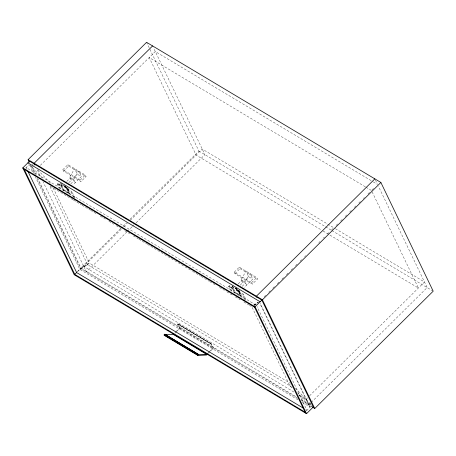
<?xml version="1.0" encoding="UTF-8"?>
<svg xmlns="http://www.w3.org/2000/svg" width="456" height="456" viewBox="0 0 456 456"><rect width="100%" height="100%" fill="white"/><g stroke="black" fill="none" stroke-linecap="round" stroke-linejoin="round"><path stroke-width="0.34" stroke-dasharray="2.28 1.71" d="M80.524 269.77L80.991 268.025L38.19 179.094M59.451 184.144L59.861 185.489L59.451 184.144L59.935 183.232M230.833 286.653L231.249 288.004L230.833 286.653L231.146 285.912M71.221 180.257L69.705 177.11L74.619 168.635L77.309 174.226L81.328 176.626L72.817 185.056M75.234 182.662L73.718 179.51L78.637 171.04L81.328 176.626M242.603 282.771L241.087 279.619L246.006 271.143L248.697 276.735L252.709 279.14L244.199 287.565M246.622 285.171L245.106 282.025L250.019 273.549L252.709 279.14M25.639 168.042L28.87 164.844M40.373 165.328L155.285 51.517L372.66 181.539M62.848 169.66L67.927 164.633L85.335 175.041L86.059 176.552L80.98 181.579L63.578 171.171L62.848 169.66L80.256 180.069L80.98 181.579M63.578 171.171L68.651 166.138L67.927 164.633M59.725 189.172L57.188 183.888L57.861 183.221L61.879 185.62M61.07 183.244L62.113 185.415L61.201 186.293L63.145 190.329L63.823 189.662L61.161 183.95M66.787 181.437L70.173 178.085L74.191 180.49L70.805 183.842M68.805 182.656L77.309 174.226M65.921 187.08L67.659 188.784L68.565 190.699L65.921 187.08L64.085 185.358M73.786 197.579L71.244 192.301L67.226 189.895L67.904 189.229L69.848 193.264L69.169 193.937L67.226 189.895L65.368 187.849L65.704 187.519L64.752 185.444M80.256 180.069L85.335 175.041M71.244 192.301L71.923 191.628L67.904 189.229M73.935 197.893L74.613 197.22L71.923 191.628M297.734 398.327L80.433 268.356L120.931 228.245M122.955 226.239L126.5 222.727M130.046 219.222L198.884 151.033L146.57 42.322M77.605 271.377L80.991 268.025L89.325 263.055L290.284 383.257M77.549 271.656L79.857 269.371L87.637 264.736L89.325 263.055L53.209 188.014M121.228 229.265L83.767 266.367L294.428 392.371M123.758 226.757L127.304 223.252M130.342 220.242L202.219 149.044L334.727 228.296M126.956 231.847L86.458 271.958L43.006 181.67M127.463 231.346L132.018 226.837M132.525 226.336L134.041 224.831M136.07 222.824L204.915 154.635L153.49 47.789M234.23 272.169L239.309 267.142L256.717 277.55L257.44 279.061L252.367 284.088L234.96 273.68L234.23 272.169L251.638 282.583L252.367 284.088M175.634 331.991L179.487 328.172L177.544 324.136L178.096 323.931L211.567 343.955L213.613 348.002L210.301 351.285M174.933 333.142L176.352 331.734M176.825 331.267L180.143 327.978L178.096 323.931M234.96 273.68L240.033 268.652L239.309 267.142M230.542 290.506L228.57 286.402L229.243 285.73L233.261 288.135L235.205 292.171L241.23 295.773L240.551 296.446L238.608 292.41L236.749 290.364L235.792 288.289L236.841 290.466M232.452 285.752L233.495 287.924L232.583 288.802L234.526 292.843L235.205 292.171M238.169 283.951L241.555 280.594L245.573 282.999L242.187 286.351M240.187 285.165L248.697 276.735M236.749 290.364L237.086 290.027L236.134 287.953M239.041 291.298L239.947 293.208L239.041 291.298L237.468 289.423M229.243 285.73L231.939 291.321L245.995 299.729L243.304 294.137L239.286 291.737L238.608 292.41L242.626 294.81L245.168 300.088M251.638 282.583L256.717 277.55M242.626 294.81L243.304 294.137M264.155 296.77L265.677 295.266M268.709 292.256L270.231 290.751M272.762 288.249L274.786 286.243M277.316 283.735L279.34 281.728M281.876 279.22L283.9 277.214M286.431 274.711L288.454 272.705M290.985 270.197L293.008 268.191M295.539 265.683L297.061 264.178M300.099 261.174L301.615 259.669M304.654 256.66L305.662 255.656M318.829 242.62L319.838 241.617M323.384 238.106L324.393 237.103M327.431 234.099L328.953 232.594M331.483 230.086L333.507 228.08M336.038 225.572L338.061 223.565M340.592 221.063L342.616 219.057M345.152 216.549L347.176 214.542M349.706 212.034L351.73 210.028M354.261 207.526L356.284 205.519M358.815 203.011L360.337 201.506M363.375 198.497L364.384 197.494M367.929 193.988L369.953 191.982M371.925 190.027L374.005 187.969M207.178 353.919L208.626 352.488M209.105 352.009L212.958 348.196L211.014 344.155L177.544 324.136M208.403 353.166L209.823 351.758M72.874 199.722L49.664 185.843L87.637 264.736L289.811 385.662L290.66 384.824M307.549 397.809L306.033 399.313L298.703 394.93M309.573 395.802L424.485 281.99L335.337 228.667M310.747 402.899L308.723 404.905L260.023 303.707M311.254 402.397L427.175 287.576L378.474 186.384M306.46 410.776L310.148 407.117L260.239 303.417M62.113 185.415L61.372 186.128L60.032 185.324M233.495 287.924L232.583 288.802L228.57 286.402M254.032 305.224L258.409 302.123M211.014 344.155L211.567 343.955M254.203 305.207L258.335 302.47M253.536 305.098L258.301 302.26M254.226 305.355L257.201 303.576M87.637 264.736L80.991 268.025L296.178 396.737M311.915 406.786L309.852 406.495L298.612 394.81M373.27 181.904L377.545 184.458M365.347 186.84L149.192 57.547L196.131 155.08L321.303 229.949M365.957 187.205L371.458 190.494L418.391 288.021L321.913 230.314M198.884 151.033L331.307 230.24M331.917 230.605L432.596 290.82M68.651 166.138L86.059 176.552M240.033 268.652L257.44 279.061M69.705 177.11L73.718 179.51M241.087 279.619L245.106 282.025M62.147 184.406L60.477 183.403L64.815 186.8L68.161 188.801L64.906 186.253M68.736 190.528L67.397 189.73L65.63 187.786L64.581 185.609M231.414 287.833L232.754 288.637M240.118 293.043L238.779 292.239L237.012 290.295L235.963 288.124M57.188 183.888L61.201 186.293L61.777 185.752L60.728 183.574M63.823 189.662L69.848 193.264M255.799 304.956L26.112 167.569L27.041 169.489M74.613 197.22L60.551 188.812L57.861 183.221M73.49 200.087L81.43 204.841M82.04 205.206L89.98 209.954M90.59 210.319L96.7 213.972M100.366 216.167L105.25 219.085M108.916 221.28L113.8 224.204M116.246 225.663L121.131 228.587M124.796 230.782L129.681 233.7M133.346 235.894L138.236 238.819M138.846 239.183L146.786 243.931M147.396 244.296L191.987 270.967M192.597 271.331L200.537 276.079M201.147 276.45L209.087 281.198M209.697 281.563L215.808 285.217M219.473 287.405L224.358 290.329M226.803 291.794L232.908 295.448M235.353 296.907L240.238 299.831M243.903 302.02L248.788 304.944M249.403 305.309L251.233 306.409M178.273 324.096L211.749 344.12M177.829 323.948L211.299 343.966M301.068 399.661L313.295 406.974M301.393 400.522L311.733 406.706M179.487 328.172L212.958 348.196M297.933 399.815L79.857 269.371L35.488 177.19M302.208 402.369L310.148 407.117M305.714 409.573L306.934 410.303L257.024 306.603M235.746 288.34L239.548 291.316L233.489 287.189M252.151 307.412L289.811 385.662L292.421 388.033M297.643 392.77L311.209 405.082M235.467 287.873L238.876 291.464M289.811 385.662L292.256 388.204M295.38 388.073L311.357 404.934M32.473 164.245L33.442 165.266M37.802 169.86L50.872 183.654M29.811 164.895L43.856 179.71M237.086 290.027L238.95 292.074L240.893 296.109L234.868 292.507L232.925 288.466M65.704 187.519L67.568 189.559L69.511 193.6L63.487 189.998L61.543 185.957M236.316 289.378L235.661 288.209L232.115 286.089L233.158 288.26M64.444 185.529L65.105 186.698M64.273 185.7L65.459 187.952M375.453 180.109L377.249 183.836M239.064 290.244L239.85 291.88L235.832 289.474L235.051 287.844M239.286 291.737L241.23 295.773M232.281 285.918L233.329 288.095M67.682 187.735L68.468 189.365L64.45 186.966L63.663 185.335M37.449 170.122L40.846 177.179M32.034 166.297L36.343 175.252M31.196 166.041L35.192 174.352M37.039 178.188L80.433 268.356M29.64 165.026L33.641 173.348M64.809 186.646L65.368 187.849"/><path stroke-width="0.68" d="M207.457 354.101L206.511 355.042L197.893 355.418L164.166 335.274L164.274 334.522L164.901 334.214L198.73 354.745L206.699 354.397L173.223 334.373L165.254 334.727M197.893 355.418L197.75 354.546L198.377 354.232M29.349 162.205L28.118 159.646L146.57 42.322L380.88 182.474L433.2 291.185L314.748 408.508L312.337 407.065M152.595 45.925L34.143 163.248L35.038 165.112M76.625 272.568L74.22 274.729L22.8 167.882L29.566 161.179L261.875 300.128L313.295 406.974L306.529 413.677L74.22 274.729M374.855 178.866L256.403 296.195L257.002 297.437M261.875 300.128L254.551 307.162L24.253 169.415L22.8 167.882L255.103 306.831L306.529 413.677L305.075 412.15L74.778 274.398L24.253 169.415M314.748 408.508L262.428 299.797L380.88 182.474M28.118 159.646L262.428 299.797M27.879 162.855L260.182 301.804M303.268 408.109L76.636 272.557L27.964 171.41M164.587 334.237L198.542 354.477M165.135 334.624L198.89 354.779M164.274 334.522L197.75 354.546M164.109 334.932L197.585 354.95M254.551 307.162L305.075 412.15"/></g></svg>
